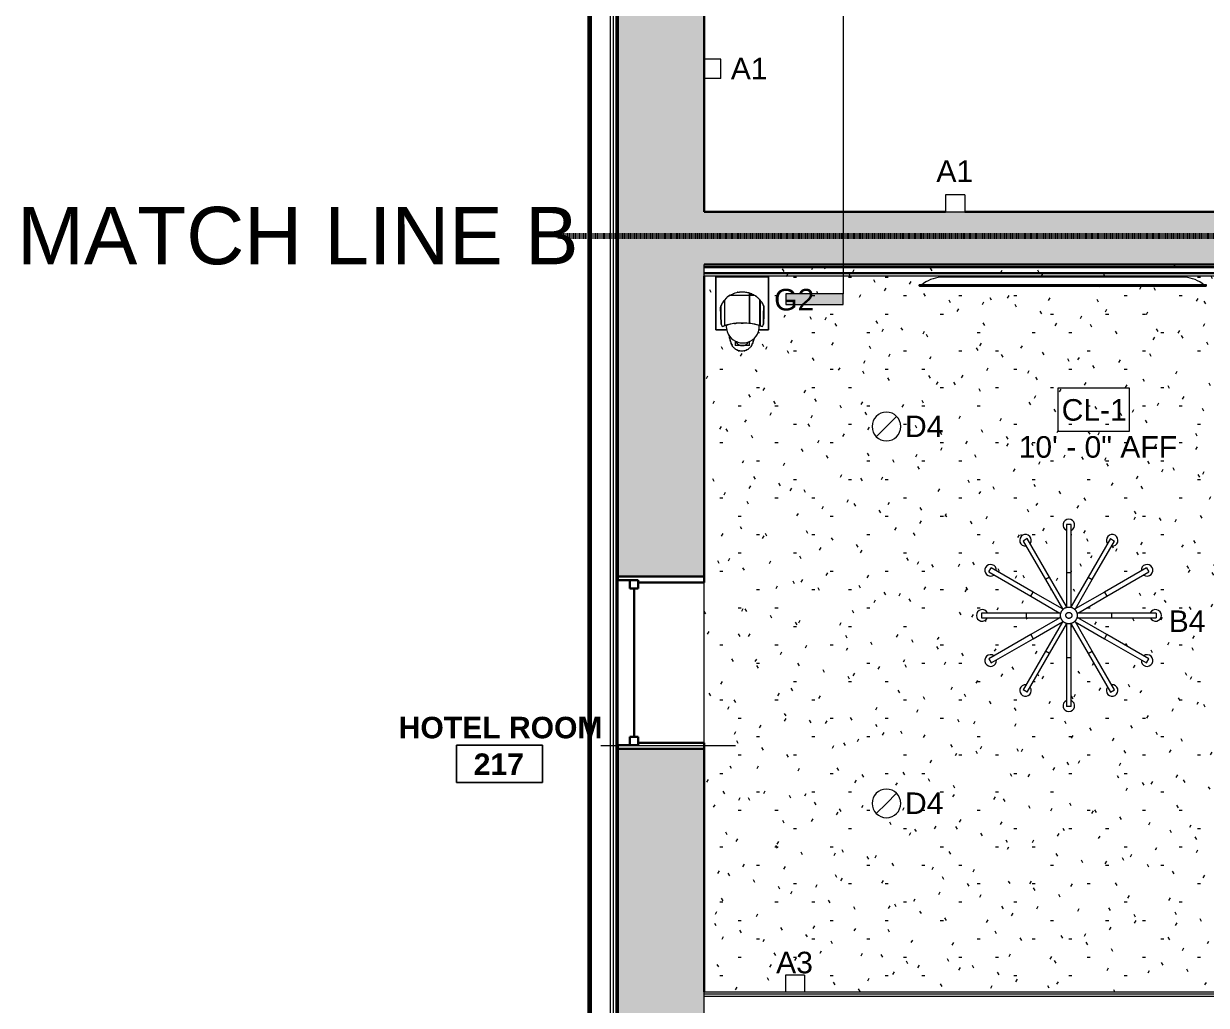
# Model space of a CAD drawing. Header units: inches. Extents: x -1176 to 1507, y -2527 to 978.
# Drawn here: x -1159.3 to -912.1, y -328.8 to -123.6 of the extents above; entities that cross this region are included whole.
import ezdxf

# ---------------------------------------------------------------- set-up
doc = ezdxf.new("R2010")
doc.units = ezdxf.units.IN
doc.header["$MEASUREMENT"] = 0
doc.linetypes.add('Dash', pattern=[0.25, 0.125, -0.125])
for name, color, linetype, lineweight in [('A-ANNO-MATC', 214, 'Dash', 140), ('A-AREA-IDEN', 2, 'Continuous', 9), ('A-CLNG', 13, 'Continuous', 18), ('A-CLNG-IDEN', 151, 'Continuous', 9), ('A-CLNG-PATT', 13, 'Continuous', 18), ('A-DETL-GENF', 92, 'Continuous', 18), ('A-GLAZ', 151, 'Continuous', 18), ('A-WALL', 113, 'Continuous', 18), ('A-WALL-PATT', 111, 'Continuous', 18), ('E-LITE-EQPM', 33, 'Continuous', 9), ('E-LITE-EQPM-IDEN', 33, 'Continuous', 9), ('G-ANNO-SYMB', 111, 'Continuous', 9), ('G-ANNO-TEXT', 231, 'Continuous', 9), ('I-WALL', 2, 'Continuous', 18), ('Q-SPCQ', 91, 'Continuous', 9)]:
    doc.layers.add(name, color=color, linetype=linetype, lineweight=lineweight)
doc.styles.add('Arial', font='arial.ttf', dxfattribs={"height": 4.5})
doc.styles.add('Swis721 Lt BT', font='swissl.ttf', dxfattribs={"height": 4.5})
doc.styles.add('Swis721 Lt BT_1', font='swissl.ttf', dxfattribs={"height": 12})
doc.styles.add('Swis721 Lt BT_B', font='', dxfattribs={"height": 4.5})
doc.styles.get('Swis721 Lt BT_B').set_extended_font_data('Swis721 Lt BT', bold=True)
pattern_1 = [(0, (0, 0), (15.36, 3.84), [0.634, -10.886, 0.634, -10.886, -61.44]), (0, (0, 0), (15.36, 3.84), [-23.04, 0.634, -22.406, 0.634, -10.886, -26.88]), (0, (0, 0), (15.36, 3.84), [-57.6, 0.634, -7.046, 0.634, -18.566]), (120, (5.76, 1.92), (-11.005538, 11.38215), [0.634, -10.886, 0.634, -10.886, -61.44]), (120, (5.76, 1.92), (-11.005538, 11.38215), [-23.04, 0.634, -22.406, 0.634, -10.886, -26.88]), (120, (5.76, 1.92), (-11.005538, 11.38215), [-57.6, 0.634, -7.046, 0.634, -18.566]), (240, (7.68, 9.6), (-4.354462, -15.22215), [0.634, -10.886, 0.634, -10.886, -61.44]), (240, (7.68, 9.6), (-4.354462, -15.22215), [-23.04, 0.634, -22.406, 0.634, -10.886, -26.88]), (240, (7.68, 9.6), (-4.354462, -15.22215), [-57.6, 0.634, -7.046, 0.634, -18.566])]

# ---------------------------------------------------------------- blocks, each defined once
blk = doc.blocks.new('Double Hung - medium windows 3_-6826447-2nd Floor RCP')
at = {"layer": 'A-GLAZ', "color": 8, "lineweight": 30}
for p, q in [((-18, 9), (-17.25, 9)), ((-17.25, 4.75), (-17.25, 9)), ((17.25, 4.75), (17.25, 9)), ((18, 9), (17.25, 9)), ((-17.25, 6.5), (-17.25, 4.75)), ((-17.25, 6.5), (-15.5, 6.5)), ((-15.5, 6.5), (-15.5, 4.75)), ((-15.5, 5.625), (15.5, 5.625)), ((15.5, 6.5), (15.5, 4.75)), ((17.25, 6.5), (15.5, 6.5)), ((17.25, 6.5), (17.25, 4.75)), ((-17.25, 4.75), (-15.5, 4.75)), ((-17.25, 4.75), (-16.75, 4.75)), ((-16.75, -9), (-16.75, 4.75)), ((17.25, 4.75), (15.5, 4.75)), ((16.75, 4.75), (17.25, 4.75)), ((16.75, 4.75), (16.75, -9)), ((-16.75, -9), (-18, -9)), ((16.75, -9), (18, -9))]:
    blk.add_line(p, q, dxfattribs=at)
blk = doc.blocks.new('A-Flat_Screen_TV - OLED 65B6P 65_-7076475-2nd Floor RCP')
at = {"layer": 'Q-SPCQ'}
for p, q in [((29.94, 0.06), (-29.94, 0.06)), ((-29.94, 0.06), (-29.94, 0)), ((29.94, 0.06), (29.94, 0)), ((30, 0), (-30, 0)), ((-30, 0), (-30, -0.19)), ((-30, -0.19), (-29.94, -0.19)), ((-29.94, -0.19), (-29.56, -0.19)), ((-29.56, -0.19), (29.56, -0.19)), ((-25.5, -1.81), (25.5, -1.81)), ((29.56, -0.19), (29.94, -0.19)), ((29.94, -0.19), (30, -0.19)), ((30, 0), (30, -0.19))]:
    blk.add_line(p, q, dxfattribs=at)
for centre, start, end in [((-24.9, 5.58), 231.0344, 265.3628), ((24.9, 5.58), 274.6372, 308.9656)]:
    blk.add_arc(centre, 7.41, start, end, dxfattribs=at)
blk = doc.blocks.new('Sconce Light - Sphere - Bedside Sconce-8114696-2nd Floor RCP')
at = {"layer": 'E-LITE-EQPM'}
for p, q in [((0, 6.3125), (-2, 6.3125)), ((-2, 6.3125), (-2, 2.8125)), ((2, 6.3125), (0, 6.3125)), ((2, 6.3125), (2, 2.8125)), ((-2, 2.8125), (0, 2.8125)), ((0, 2.8125), (2, 2.8125))]:
    blk.add_line(p, q, dxfattribs=at)
blk = doc.blocks.new('Iron_Chandelier_2145 - Iron_Chandelier_2145-V2-2nd Floor RCP')
at = {"layer": 'E-LITE-EQPM'}
for p, q in [((-0.5, 19.02), (-0.5, 8.88)), ((0.5, 19.02), (-0.5, 19.02)), ((0.5, 8.88), (0.5, 19.02)), ((-8.69, 16.05), (-9.56, 15.55)), ((-9.56, 15.55), (-4.9, 7.49)), ((-4.04, 7.99), (-8.69, 16.05)), ((8.69, 16.05), (4.04, 7.99)), ((4.9, 7.49), (9.56, 15.55)), ((8.69, 16.05), (9.56, 15.55)), ((-16.72, 9.08), (-16.22, 9.94)), ((-7.44, 4.87), (-16.22, 9.94)), ((16.22, 9.94), (7.44, 4.87)), ((16.22, 9.94), (16.72, 9.08)), ((-16.72, 9.08), (-7.94, 4)), ((-4.04, 7.99), (-4.9, 7.49)), ((-4.9, 7.49), (-1.36, 1.36)), ((-0.5, 1.86), (-4.04, 7.99)), ((-0.5, 8.88), (-0.5, 2.41)), ((0.5, 8.88), (-0.5, 8.88)), ((0.5, 2.41), (0.5, 8.88)), ((4.04, 7.99), (0.5, 1.86)), ((1.36, 1.36), (4.9, 7.49)), ((4.04, 7.99), (4.9, 7.49)), ((7.94, 4), (16.72, 9.08)), ((-7.94, 4), (-7.44, 4.87)), ((-7.94, 4), (-2.34, 0.77)), ((-1.84, 1.64), (-7.44, 4.87)), ((7.44, 4.87), (1.84, 1.64)), ((2.34, 0.77), (7.94, 4)), ((7.44, 4.87), (7.94, 4)), ((-8.94, 0.5), (-18.25, 0.5)), ((-18.25, 0.5), (-18.25, -0.5)), ((-1.86, 0.5), (-8.94, 0.5)), ((-8.94, 0.5), (-8.94, -0.5)), ((-2.34, 0.77), (-1.69, 0.4)), ((-1.2, 1.27), (-1.84, 1.64)), ((-0.5, 2.41), (-0.5, 1.66)), ((0.5, 1.67), (0.5, 2.41)), ((1.84, 1.64), (1.19, 1.26)), ((1.69, 0.4), (2.34, 0.77)), ((8.94, 0.5), (1.86, 0.5)), ((18.25, 0.5), (8.94, 0.5)), ((8.94, 0.5), (8.94, -0.5)), ((18.25, 0.5), (18.25, -0.5)), ((-18.25, -0.5), (-8.94, -0.5)), ((-8.94, -0.5), (-1.86, -0.5)), ((-2.34, -0.77), (-7.94, -4)), ((-7.44, -4.87), (-1.84, -1.64)), ((-1.36, -1.36), (-4.9, -7.49)), ((-4.04, -7.99), (-0.5, -1.86)), ((-1.69, -0.4), (-2.34, -0.77)), ((-1.84, -1.64), (-1.19, -1.26)), ((-0.5, -1.67), (-0.5, -2.41)), ((-0.5, -2.41), (-0.5, -8.88)), ((0.5, -2.41), (0.5, -1.66)), ((0.5, -1.86), (4.04, -7.99)), ((0.5, -8.88), (0.5, -2.41)), ((1.2, -1.27), (1.84, -1.64)), ((4.9, -7.49), (1.36, -1.36)), ((2.34, -0.77), (1.69, -0.4)), ((1.84, -1.64), (7.44, -4.87)), ((1.86, -0.5), (8.94, -0.5)), ((7.94, -4), (2.34, -0.77)), ((8.94, -0.5), (18.25, -0.5)), ((-7.94, -4), (-16.72, -9.08)), ((-16.22, -9.94), (-7.44, -4.87)), ((-7.94, -4), (-7.44, -4.87)), ((7.44, -4.87), (7.94, -4)), ((7.44, -4.87), (16.22, -9.94)), ((16.72, -9.08), (7.94, -4)), ((-16.72, -9.08), (-16.22, -9.94)), ((-4.9, -7.49), (-9.56, -15.55)), ((-8.69, -16.05), (-4.04, -7.99)), ((-4.04, -7.99), (-4.9, -7.49)), ((-0.5, -8.88), (-0.5, -19.02)), ((0.5, -8.88), (-0.5, -8.88)), ((0.5, -19.02), (0.5, -8.88)), ((4.04, -7.99), (4.9, -7.49)), ((4.04, -7.99), (8.69, -16.05)), ((9.56, -15.55), (4.9, -7.49)), ((16.22, -9.94), (16.72, -9.08)), ((-8.69, -16.05), (-9.56, -15.55)), ((8.69, -16.05), (9.56, -15.55)), ((0.5, -19.02), (-0.5, -19.02))]:
    blk.add_line(p, q, dxfattribs=at)
at = {"layer": 'E-LITE-EQPM', "flags": 128}
for points in [[(-1.75, 0), (-1.75, 0.07), (-1.75, 0.14), (-1.74, 0.21), (-1.73, 0.28), (-1.72, 0.35), (-1.7, 0.42), (-1.68, 0.48), (-1.66, 0.55), (-1.64, 0.62), (-1.61, 0.68), (-1.59, 0.75), (-1.56, 0.81), (-1.52, 0.87), (-1.49, 0.93), (-1.45, 0.99), (-1.41, 1.05), (-1.36, 1.1), (-1.32, 1.16), (-1.27, 1.21), (-1.22, 1.26), (-1.17, 1.31), (-1.12, 1.35), (-1.06, 1.39), (-1.01, 1.44), (-0.95, 1.48), (-0.89, 1.51), (-0.83, 1.55), (-0.76, 1.58), (-0.7, 1.61), (-0.64, 1.63), (-0.57, 1.66), (-0.5, 1.68), (-0.44, 1.7), (-0.37, 1.71), (-0.3, 1.73), (-0.23, 1.74), (-0.16, 1.75), (-0.09, 1.75), (-0.02, 1.75), (0.05, 1.75), (0.12, 1.75), (0.19, 1.74), (0.26, 1.73), (0.33, 1.72), (0.4, 1.71), (0.47, 1.69), (0.53, 1.67), (0.6, 1.65), (0.67, 1.62), (0.73, 1.59), (0.79, 1.56), (0.85, 1.53), (0.92, 1.5), (0.97, 1.46), (1.03, 1.42), (1.09, 1.38), (1.14, 1.33), (1.19, 1.28), (1.24, 1.23), (1.29, 1.18), (1.34, 1.13), (1.38, 1.08), (1.43, 1.02), (1.46, 0.96), (1.5, 0.9), (1.54, 0.84), (1.57, 0.78), (1.6, 0.72), (1.63, 0.65), (1.65, 0.59), (1.67, 0.52), (1.69, 0.45), (1.71, 0.39), (1.72, 0.32), (1.74, 0.25), (1.74, 0.18), (1.75, 0.11), (1.75, 0.04), (1.75, 0)], [(-0.63, 0), (-0.63, 0.03), (-0.63, 0.05), (-0.62, 0.08), (-0.62, 0.1), (-0.62, 0.12), (-0.61, 0.15), (-0.6, 0.17), (-0.6, 0.2), (-0.59, 0.22), (-0.58, 0.24), (-0.57, 0.27), (-0.56, 0.29), (-0.55, 0.31), (-0.53, 0.33), (-0.52, 0.35), (-0.5, 0.38), (-0.49, 0.39), (-0.47, 0.41), (-0.46, 0.43), (-0.44, 0.45), (-0.42, 0.47), (-0.4, 0.48), (-0.38, 0.5), (-0.36, 0.51), (-0.34, 0.53), (-0.32, 0.54), (-0.3, 0.55), (-0.27, 0.57), (-0.25, 0.58), (-0.23, 0.59), (-0.2, 0.59), (-0.18, 0.6), (-0.16, 0.61), (-0.13, 0.61), (-0.11, 0.62), (-0.08, 0.62), (-0.06, 0.63), (-0.03, 0.63), (-0.01, 0.63), (0.02, 0.63), (0.04, 0.63), (0.07, 0.62), (0.09, 0.62), (0.12, 0.62), (0.14, 0.61), (0.17, 0.61), (0.19, 0.6), (0.21, 0.59), (0.24, 0.58), (0.26, 0.57), (0.28, 0.56), (0.31, 0.55), (0.33, 0.54), (0.35, 0.52), (0.37, 0.51), (0.39, 0.49), (0.41, 0.48), (0.43, 0.46), (0.45, 0.44), (0.46, 0.42), (0.48, 0.41), (0.5, 0.39), (0.51, 0.37), (0.52, 0.35), (0.54, 0.32), (0.55, 0.3), (0.56, 0.28), (0.57, 0.26), (0.58, 0.23), (0.59, 0.21), (0.6, 0.19), (0.61, 0.16), (0.61, 0.14), (0.62, 0.11), (0.62, 0.09), (0.62, 0.06), (0.63, 0.04), (0.63, 0.01), (0.63, 0)], [(1.75, 0), (1.75, -0.07), (1.75, -0.14), (1.74, -0.21), (1.73, -0.28), (1.72, -0.35), (1.7, -0.42), (1.68, -0.48), (1.66, -0.55), (1.64, -0.62), (1.61, -0.68), (1.59, -0.75), (1.56, -0.81), (1.52, -0.87), (1.49, -0.93), (1.45, -0.99), (1.41, -1.05), (1.36, -1.1), (1.32, -1.16), (1.27, -1.21), (1.22, -1.26), (1.17, -1.31), (1.12, -1.35), (1.06, -1.39), (1.01, -1.44), (0.95, -1.48), (0.89, -1.51), (0.83, -1.55), (0.76, -1.58), (0.7, -1.61), (0.64, -1.63), (0.57, -1.66), (0.5, -1.68), (0.44, -1.7), (0.37, -1.71), (0.3, -1.73), (0.23, -1.74), (0.16, -1.75), (0.09, -1.75), (0.02, -1.75), (-0.05, -1.75), (-0.12, -1.75), (-0.19, -1.74), (-0.26, -1.73), (-0.33, -1.72), (-0.4, -1.71), (-0.47, -1.69), (-0.53, -1.67), (-0.6, -1.65), (-0.67, -1.62), (-0.73, -1.59), (-0.79, -1.56), (-0.85, -1.53), (-0.92, -1.5), (-0.97, -1.46), (-1.03, -1.42), (-1.09, -1.38), (-1.14, -1.33), (-1.19, -1.28), (-1.24, -1.23), (-1.29, -1.18), (-1.34, -1.13), (-1.38, -1.08), (-1.43, -1.02), (-1.46, -0.96), (-1.5, -0.9), (-1.54, -0.84), (-1.57, -0.78), (-1.6, -0.72), (-1.63, -0.65), (-1.65, -0.59), (-1.67, -0.52), (-1.69, -0.45), (-1.71, -0.39), (-1.72, -0.32), (-1.74, -0.25), (-1.74, -0.18), (-1.75, -0.11), (-1.75, -0.04), (-1.75, 0)], [(0.63, 0), (0.63, -0.03), (0.63, -0.05), (0.62, -0.08), (0.62, -0.1), (0.62, -0.12), (0.61, -0.15), (0.6, -0.17), (0.6, -0.2), (0.59, -0.22), (0.58, -0.24), (0.57, -0.27), (0.56, -0.29), (0.55, -0.31), (0.53, -0.33), (0.52, -0.35), (0.5, -0.38), (0.49, -0.39), (0.47, -0.41), (0.46, -0.43), (0.44, -0.45), (0.42, -0.47), (0.4, -0.48), (0.38, -0.5), (0.36, -0.51), (0.34, -0.53), (0.32, -0.54), (0.3, -0.55), (0.27, -0.57), (0.25, -0.58), (0.23, -0.59), (0.2, -0.59), (0.18, -0.6), (0.16, -0.61), (0.13, -0.61), (0.11, -0.62), (0.08, -0.62), (0.06, -0.63), (0.03, -0.63), (0.01, -0.63), (-0.02, -0.63), (-0.04, -0.63), (-0.07, -0.62), (-0.09, -0.62), (-0.12, -0.62), (-0.14, -0.61), (-0.17, -0.61), (-0.19, -0.6), (-0.21, -0.59), (-0.24, -0.58), (-0.26, -0.57), (-0.28, -0.56), (-0.31, -0.55), (-0.33, -0.54), (-0.35, -0.52), (-0.37, -0.51), (-0.39, -0.49), (-0.41, -0.48), (-0.43, -0.46), (-0.45, -0.44), (-0.46, -0.42), (-0.48, -0.41), (-0.5, -0.39), (-0.51, -0.37), (-0.52, -0.35), (-0.54, -0.32), (-0.55, -0.3), (-0.56, -0.28), (-0.57, -0.26), (-0.58, -0.23), (-0.59, -0.21), (-0.6, -0.19), (-0.61, -0.16), (-0.61, -0.14), (-0.62, -0.11), (-0.62, -0.09), (-0.62, -0.06), (-0.63, -0.04), (-0.63, -0.01), (-0.63, 0)]]:
    blk.add_lwpolyline(points, dxfattribs=at)
at = {"layer": 'E-LITE-EQPM'}
for centre, start, end in [((0, 18.89), 90, 244.637), ((0, 18.89), 295.363, 90), ((-9.06, 15.7), 120, 274.637), ((-9.06, 15.7), 325.363, 120), ((9.06, 15.7), 60, 214.637), ((9.06, 15.7), 265.363, 60), ((-16.36, 9.44), 150, 304.637), ((-16.36, 9.44), 355.363, 150), ((16.36, 9.44), 30, 184.637), ((16.36, 9.44), 235.363, 30), ((-18.12, 0), 25.363, 180), ((-18.12, 0), 180, 334.637), ((18.12, 0), 0, 154.637), ((18.12, 0), 205.363, 0), ((-16.36, -9.44), 55.363, 210), ((-16.36, -9.44), 210, 4.637), ((16.36, -9.44), 175.363, 330), ((16.36, -9.44), 330, 124.637), ((-9.06, -15.7), 85.363, 240), ((9.06, -15.7), 300, 94.637), ((-9.06, -15.7), 240, 34.637), ((9.06, -15.7), 145.363, 300), ((0, -18.89), 115.363, 270), ((0, -18.89), 270, 64.637)]:
    blk.add_arc(centre, 1.21, start, end, dxfattribs=at)
blk = doc.blocks.new('Lighting_Pendants_Elesi-Luce_Quid_02820 - Quid_02820-V7-2nd Floor RCP')
at = {"layer": 'A-DETL-GENF', "lineweight": 9}
for p, q in [((-3.45, 5.51), (-5.51, 5.51)), ((-5.51, 5.51), (-5.51, -5.51)), ((-5.51, -5.51), (-5.51, 5.51)), ((-5.51, 5.51), (-3.45, 5.51)), ((5.51, 5.51), (3.24, 5.51)), ((3.24, 5.51), (5.51, 5.51)), ((5.51, -5.51), (5.51, 5.51)), ((5.51, 5.51), (5.51, -5.51)), ((-5.51, -5.51), (5.51, -5.51)), ((5.51, -5.51), (-5.51, -5.51))]:
    blk.add_line(p, q, dxfattribs=at)
blk = doc.blocks.new('L-Recessed Circular - Downlight - 6_-7313291-2nd Floor RCP')
at = {"layer": 'E-LITE-EQPM'}
for q in [(-2.12, -2.12), (2.12, 2.12)]:
    blk.add_line((0, 0), q, dxfattribs=at)
for start, end in [(360, 180), (180, 360)]:
    blk.add_arc((0, 0), 3, start, end, dxfattribs=at)
blk = doc.blocks.new('Keurig_Coffee_Maker_18764 - Keurig_Coffee_Maker_18764-7518438-2nd Floor RCP')
at = {"layer": 'Q-SPCQ'}
for p, q in [((-1.5, 4.72), (-1.5, 3.84)), ((-1.5, 4.72), (0, 4.72)), ((0, 4.72), (1.5, 4.72)), ((1.09, 3.91), (1.33, 3.91)), ((1.5, 3.75), (1.5, 4.72)), ((-3.76, -4.75), (-3.76, 0.58)), ((-3.76, 0.58), (-3.76, -4.75)), ((-3.66, 0.55), (-3.66, -4.86)), ((-1.75, 0.16), (-1.75, 0.13)), ((-1.5, -5.79), (-1.5, 0.09)), ((-1.5, 0.09), (-1.5, -5.79)), ((1.75, 0.14), (1.75, 0.17)), ((3.66, 0.55), (3.66, -4.86)), ((-1.5, -5.79), (-2.58, -5.79)), ((-1.5, -5.87), (-2.44, -5.87)), ((-2.44, -5.87), (-1.5, -5.87)), ((-1.5, -5.87), (-1.5, -5.79)), ((-1.5, -5.79), (-1.5, -6.29)), ((2.55, -5.79), (-1.5, -5.79)), ((-1.5, -6.29), (-1.5, -5.87)), ((0, -6.52), (-0.05, -6.52)), ((0, -6.52), (-0.05, -6.52))]:
    blk.add_line(p, q, dxfattribs=at)
at = {"layer": 'Q-SPCQ', "flags": 128}
for points in [[(-4.44, 0.22), (-4.48, 0.1), (-4.52, -0.02)], [(-4.44, 0.22), (-4.46, -1.67), (-4.47, -3.57)], [(-4.47, -3.57), (-4.46, -1.67), (-4.44, 0.22)], [(-4.23, 0.74), (-4.34, 0.48), (-4.44, 0.22)], [(-3.76, 0.58), (-4, 0.66), (-4.23, 0.74)], [(-3.76, 0.58), (-3.71, 0.56), (-3.66, 0.55)], [(4.23, 0.74), (3.95, 0.64), (3.66, 0.55)], [(4.44, 0.22), (4.34, 0.48), (4.23, 0.74)], [(4.47, -3.57), (4.46, -1.67), (4.44, 0.22)], [(4.44, 0.22), (4.46, -1.67), (4.47, -3.57)], [(4.52, -0.02), (4.48, 0.1), (4.44, 0.22)], [(-4.52, -0.02), (-4.56, -1.59), (-4.6, -3.21)], [(4.6, -3.21), (4.56, -1.59), (4.52, -0.02)], [(-4.6, -3.21), (-4.53, -3.4), (-4.47, -3.57)], [(-4.47, -3.57), (-4.31, -3.92), (-4.12, -4.26), (-3.9, -4.57)], [(-3.9, -4.57), (-3.83, -4.66), (-3.76, -4.75)], [(-3.66, -4.86), (-3.71, -4.81), (-3.76, -4.75)], [(3.66, -4.86), (3.9, -4.57), (4.12, -4.25), (4.31, -3.92), (4.47, -3.57)], [(4.47, -3.57), (4.53, -3.4), (4.6, -3.21)], [(-2.44, -5.87), (-2.51, -5.83), (-2.58, -5.79)], [(-1.5, -6.29), (-1.82, -6.17), (-2.13, -6.03), (-2.44, -5.87)], [(-0.05, -6.52), (-0.26, -6.51), (-0.47, -6.5), (-0.68, -6.47), (-0.89, -6.44), (-1.09, -6.4), (-1.3, -6.35), (-1.5, -6.29)], [(2.29, -5.93), (2.02, -6.06), (1.75, -6.18), (1.47, -6.28), (1.18, -6.36), (0.89, -6.43), (0.59, -6.48), (0.3, -6.51), (0, -6.52)], [(2.55, -5.79), (2.42, -5.86), (2.29, -5.93)]]:
    blk.add_lwpolyline(points, dxfattribs=at)
at = {"layer": 'Q-SPCQ'}
for centre, radius, start, end in [((-0.11, 0.74), 3.42, 17.9749, 162.0251), ((0, 3.22), 1.5, 147.6432, 151.0462), ((0, 3.22), 1.5, 133.6019, 137.0541), ((0, 3.22), 1.5, 118.6192, 120), ((0, 3.22), 1.5, 103.9102, 106.7671), ((0, 3.22), 1.5, 73.2329, 76.0898), ((0, 3.22), 1.5, 60, 61.3808), ((0, 3.22), 1.5, 42.9459, 46.3981), ((0, 3.22), 1.5, 28.9538, 32.3568), ((0, 3.22), 1.5, 22.6128, 27.4224), ((0, 12.51), 12.51, 252.9618, 263.1107), ((-0.11, 0.74), 3.42, 162.0251, 183.993), ((0, 12.51), 12.51, 253.6491, 285.6501), ((0, 12.51), 12.51, 257.501, 258.5996), ((0, 12.51), 12.51, 263.1107, 283.5744), ((0, 12.51), 12.51, 283.5744, 287.0382), ((-1.51, 0.29), 4.88, 2.0251, 17.9749), ((-0.02, -1.68), 4.83, 221.1539, 238.0566), ((0.21, -1.83), 4.6, 300.5179, 318.6281)]:
    blk.add_arc(centre, radius, start, end, dxfattribs=at)
for points in [[(-1.9, 4.72), (-1.84, 4.83), (-1.7, 5.03), (-1.45, 5.3), (-1.25, 5.45), (-1.15, 5.51)], [(1.33, 5.51), (1.44, 5.45), (1.63, 5.3), (1.89, 5.03), (2.02, 4.83), (2.09, 4.72)], [(-2.29, 3.82), (-2.32, 3.72), (-2.35, 3.62), (-2.38, 3.53)], [(-2.25, 3.93), (-2.26, 3.89), (-2.28, 3.85), (-2.29, 3.82)], [(-1.96, 4.62), (-1.95, 4.63), (-1.93, 4.67), (-1.91, 4.71), (-1.9, 4.72)], [(2.09, 4.72), (2.1, 4.71), (2.12, 4.67), (2.13, 4.63), (2.14, 4.62)], [(2.47, 3.82), (2.46, 3.85), (2.45, 3.89), (2.44, 3.93)], [(2.56, 3.53), (2.53, 3.62), (2.5, 3.72), (2.47, 3.82)], [(-3.66, 0.55), (-3.85, 0.61), (-4.04, 0.67), (-4.23, 0.74)], [(-4.23, 0.74), (-4.04, 0.67), (-3.85, 0.61), (-3.66, 0.55)], [(-2.77, 0.31), (-2.56, 0.26), (-2.35, 0.22), (-2.13, 0.18)], [(-1.64, 0.11), (-1.55, 0.1), (-1.47, 0.09), (-1.38, 0.08)], [(-0.24, 0), (-0.09, 0), (0.07, 0), (0.23, 0)], [(0.23, 0), (0.1, 0), (-0.03, 0), (-0.16, 0)], [(1.62, 0.11), (1.49, 0.09), (1.36, 0.07), (1.23, 0.06)], [(1.25, 0.06), (1.36, 0.07), (1.48, 0.09), (1.6, 0.1)], [(3.33, 0.45), (3.2, 0.41), (3.07, 0.38), (2.94, 0.35)], [(2.94, 0.35), (3.07, 0.38), (3.2, 0.41), (3.33, 0.45)], [(3.54, 0.51), (3.48, 0.49), (3.43, 0.48), (3.37, 0.46)], [(3.37, 0.46), (3.43, 0.48), (3.48, 0.49), (3.54, 0.51)], [(4.23, 0.74), (4.04, 0.67), (3.85, 0.61), (3.66, 0.55)], [(3.66, 0.55), (3.85, 0.61), (4.04, 0.67), (4.23, 0.74)], [(3.76, -4.75), (3.79, -4.72), (3.81, -4.69), (3.83, -4.66)], [(4.16, -4.19), (4.17, -4.16), (4.19, -4.14), (4.2, -4.11)], [(-2.2, -6), (-2.22, -5.99), (-2.23, -5.99), (-2.24, -5.98)], [(-2.22, -5.99), (-2.21, -5.99), (-2.2, -6), (-2.19, -6)], [(0.76, -6.45), (0.77, -6.45), (0.78, -6.45), (0.79, -6.45)], [(0.79, -6.45), (0.78, -6.45), (0.77, -6.45), (0.76, -6.45)], [(1.56, -6.25), (1.57, -6.25), (1.58, -6.24), (1.59, -6.24)], [(1.59, -6.24), (1.58, -6.24), (1.57, -6.25), (1.56, -6.25)], [(1.84, -6.14), (1.87, -6.13), (1.9, -6.12), (1.93, -6.11)], [(2.88, -5.57), (2.93, -5.54), (2.97, -5.5), (3.02, -5.47)], [(3.54, -5), (3.44, -5.1), (3.34, -5.19), (3.24, -5.28)]]:
    blk.add_open_spline(points, degree=3, dxfattribs=at)
for points, knots in [([(-1.27, 5.43), (-1.29, 5.42), (-1.32, 5.39), (-1.36, 5.36), (-1.37, 5.35)], [0.7850612, 0.7850612, 0.7850612, 0.7850612, 0.8, 0.81122032, 0.81122032, 0.81122032, 0.81122032]), ([(-1.15, 5.51), (-1.02, 5.59), (-0.77, 5.73), (-0.2, 5.89), (0.39, 5.89), (0.95, 5.73), (1.21, 5.59), (1.33, 5.51)], [0, 0, 0, 0, 0.166667, 0.333333, 0.666667, 0.833333, 1, 1, 1, 1]), ([(-0.84, 5.68), (-0.86, 5.67), (-0.92, 5.65), (-0.97, 5.62), (-1, 5.6)], [0.68671812, 0.68671812, 0.68671812, 0.68671812, 0.7, 0.72298069, 0.72298069, 0.72298069, 0.72298069]), ([(-0.38, 5.83), (-0.4, 5.82), (-0.45, 5.81), (-0.5, 5.8), (-0.54, 5.79)], [0.59307439, 0.59307439, 0.59307439, 0.59307439, 0.6, 0.62386377, 0.62386377, 0.62386377, 0.62386377]), ([(0.72, 5.79), (0.68, 5.8), (0.63, 5.81), (0.58, 5.82), (0.57, 5.83)], [0.37617385, 0.37617385, 0.37617385, 0.37617385, 0.4, 0.40684323, 0.40684323, 0.40684323, 0.40684323]), ([(1.19, 5.6), (1.15, 5.62), (1.1, 5.65), (1.04, 5.67), (1.02, 5.68)], [0.27698934, 0.27698934, 0.27698934, 0.27698934, 0.3, 0.31320274, 0.31320274, 0.31320274, 0.31320274]), ([(1.56, 5.35), (1.54, 5.36), (1.51, 5.39), (1.47, 5.42), (1.45, 5.43)], [0.18873458, 0.18873458, 0.18873458, 0.18873458, 0.2, 0.21490605, 0.21490605, 0.21490605, 0.21490605]), ([(-2.44, 3.24), (-2.41, 3.38), (-2.3, 3.85), (-2.12, 4.3), (-1.96, 4.62)], [0.5800414, 0.5800414, 0.5800414, 0.5800414, 0.7, 1, 1, 1, 1]), ([(-1.96, 4.62), (-2.02, 4.49), (-2.11, 4.3), (-2.19, 4.11), (-2.21, 4.05)], [0, 0, 0, 0, 0.5, 0.7193001, 0.7193001, 0.7193001, 0.7193001]), ([(0, 4.72), (-0.06, 4.72), (-0.14, 4.72), (-0.23, 4.71), (-0.28, 4.7), (-0.31, 4.69), (-0.34, 4.68), (-0.39, 4.67), (-0.44, 4.66), (-0.49, 4.64), (-0.52, 4.63), (-0.55, 4.62), (-0.58, 4.61), (-0.62, 4.59), (-0.69, 4.56), (-0.82, 4.49), (-0.99, 4.36), (-1.18, 4.16), (-1.29, 4), (-1.33, 3.91)], [0, 0, 0, 0, 0.083333, 0.125, 0.145833, 0.166667, 0.1875, 0.208333, 0.25, 0.291667, 0.3125, 0.333333, 0.354167, 0.375, 0.416667, 0.5, 0.666667, 0.833333, 1, 1, 1, 1]), ([(1.33, 3.91), (1.29, 4), (1.18, 4.16), (0.99, 4.36), (0.82, 4.49), (0.69, 4.56), (0.61, 4.59), (0.56, 4.61), (0.52, 4.63), (0.49, 4.64), (0.44, 4.66), (0.39, 4.67), (0.34, 4.68), (0.31, 4.69), (0.28, 4.7), (0.23, 4.71), (0.14, 4.72), (0.06, 4.72), (0, 4.72)], [0, 0, 0, 0, 0.166667, 0.333333, 0.5, 0.583333, 0.625, 0.666667, 0.6875, 0.708333, 0.75, 0.791667, 0.8125, 0.833333, 0.854167, 0.875, 0.916667, 1, 1, 1, 1]), ([(2.39, 4.05), (2.37, 4.11), (2.29, 4.3), (2.21, 4.49), (2.14, 4.62)], [0.2806999, 0.2806999, 0.2806999, 0.2806999, 0.5, 1, 1, 1, 1]), ([(2.14, 4.62), (2.25, 4.41), (2.43, 3.98), (2.62, 3.32), (2.7, 2.87), (2.72, 2.64)], [0, 0, 0, 0, 0.2, 0.4, 0.5957922, 0.5957922, 0.5957922, 0.5957922]), ([(2.69, 2.86), (2.68, 2.97), (2.66, 3.1), (2.63, 3.24), (2.62, 3.26)], [0.6181031, 0.6181031, 0.6181031, 0.6181031, 0.75, 0.7742984, 0.7742984, 0.7742984, 0.7742984]), ([(-4.37, 0.4), (-4.37, 0.39), (-4.39, 0.36), (-4.4, 0.33), (-4.4, 0.32)], [0.4447938, 0.4447938, 0.4447938, 0.4447938, 0.5, 0.5608413, 0.5608413, 0.5608413, 0.5608413]), ([(4.4, 0.32), (4.4, 0.33), (4.39, 0.36), (4.37, 0.39), (4.37, 0.4)], [0.4391587, 0.4391587, 0.4391587, 0.4391587, 0.5, 0.5552062, 0.5552062, 0.5552062, 0.5552062]), ([(-4.44, -3.64), (-4.43, -3.66), (-4.41, -3.7), (-4.39, -3.74), (-4.38, -3.77)], [0.30030286, 0.30030286, 0.30030286, 0.30030286, 0.33333333, 0.38911857, 0.38911857, 0.38911857, 0.38911857]), ([(-4.25, -4.04), (-4.24, -4.05), (-4.21, -4.09), (-4.19, -4.13), (-4.18, -4.14)], [0.4443799, 0.4443799, 0.4443799, 0.4443799, 0.5, 0.5544564, 0.5544564, 0.5544564, 0.5544564]), ([(-4.18, -4.15), (-4.19, -4.13), (-4.21, -4.09), (-4.23, -4.05), (-4.24, -4.03)], [0.4455436, 0.4455436, 0.4455436, 0.4455436, 0.5, 0.5556201, 0.5556201, 0.5556201, 0.5556201]), ([(-4.2, -4.12), (-4.19, -4.13), (-4.18, -4.15), (-4.17, -4.17), (-4.16, -4.19)], [0.6453508, 0.6453508, 0.6453508, 0.6453508, 0.66666667, 0.70036203, 0.70036203, 0.70036203, 0.70036203]), ([(3.83, -4.66), (3.82, -4.67), (3.8, -4.7), (3.78, -4.73), (3.76, -4.75)], [0.38444806, 0.38444806, 0.38444806, 0.38444806, 0.4, 0.41797906, 0.41797906, 0.41797906, 0.41797906]), ([(4.16, -4.19), (4.17, -4.17), (4.19, -4.13), (4.21, -4.1), (4.23, -4.07)], [0.30084292, 0.30084292, 0.30084292, 0.30084292, 0.33333333, 0.38823623, 0.38823623, 0.38823623, 0.38823623]), ([(4.2, -4.11), (4.19, -4.13), (4.18, -4.15), (4.16, -4.18), (4.16, -4.19)], [0.18160757, 0.18160757, 0.18160757, 0.18160757, 0.2, 0.21093832, 0.21093832, 0.21093832, 0.21093832]), ([(4.38, -3.77), (4.39, -3.74), (4.41, -3.7), (4.43, -3.66), (4.44, -3.64)], [0.61168733, 0.61168733, 0.61168733, 0.61168733, 0.66666667, 0.6995261, 0.6995261, 0.6995261, 0.6995261]), ([(-3.58, -4.96), (-3.55, -4.99), (-3.5, -5.04), (-3.46, -5.09), (-3.44, -5.1)], [0.11053418, 0.11053418, 0.11053418, 0.11053418, 0.14285714, 0.15556048, 0.15556048, 0.15556048, 0.15556048]), ([(-3.29, -5.25), (-3.33, -5.21), (-3.42, -5.13), (-3.49, -5.05), (-3.53, -5)], [0.79645594, 0.79645594, 0.79645594, 0.79645594, 0.83333333, 0.87287384, 0.87287384, 0.87287384, 0.87287384]), ([(-3.53, -5.01), (-3.49, -5.05), (-3.41, -5.13), (-3.33, -5.21), (-3.29, -5.25)], [0.1907342, 0.1907342, 0.1907342, 0.1907342, 0.25, 0.3040769, 0.3040769, 0.3040769, 0.3040769]), ([(-3.09, -5.42), (-3.07, -5.44), (-3.01, -5.49), (-2.95, -5.53), (-2.92, -5.56)], [0.26311334, 0.26311334, 0.26311334, 0.26311334, 0.28571429, 0.31493392, 0.31493392, 0.31493392, 0.31493392]), ([(-2.72, -5.7), (-2.76, -5.67), (-2.85, -5.6), (-2.94, -5.54), (-3, -5.5)], [0.63313505, 0.63313505, 0.63313505, 0.63313505, 0.66666667, 0.70941104, 0.70941104, 0.70941104, 0.70941104]), ([(-2.99, -5.5), (-2.94, -5.54), (-2.85, -5.61), (-2.76, -5.67), (-2.72, -5.7)], [0.4354174, 0.4354174, 0.4354174, 0.4354174, 0.5, 0.5484856, 0.5484856, 0.5484856, 0.5484856]), ([(-2.01, -6.09), (-2, -6.1), (-1.97, -6.11), (-1.94, -6.12), (-1.93, -6.13)], [0.55986499, 0.55986499, 0.55986499, 0.55986499, 0.57142857, 0.58158233, 0.58158233, 0.58158233, 0.58158233]), ([(0.46, -6.49), (0.48, -6.49), (0.5, -6.49), (0.53, -6.49), (0.54, -6.48)], [0.18150098, 0.18150098, 0.18150098, 0.18150098, 0.2, 0.21184825, 0.21184825, 0.21184825, 0.21184825]), ([(0.96, -6.42), (0.97, -6.41), (1, -6.41), (1.03, -6.4), (1.05, -6.4)], [0.38530887, 0.38530887, 0.38530887, 0.38530887, 0.4, 0.42227525, 0.42227525, 0.42227525, 0.42227525]), ([(2.68, -5.7), (2.74, -5.67), (2.85, -5.59), (2.96, -5.51), (3.02, -5.47)], [0.1398358, 0.1398358, 0.1398358, 0.1398358, 0.2, 0.2631339, 0.2631339, 0.2631339, 0.2631339]), ([(3.02, -5.47), (2.92, -5.55), (2.81, -5.63), (2.69, -5.7), (2.68, -5.7)], [0.7368661, 0.7368661, 0.7368661, 0.7368661, 0.85, 0.8601642, 0.8601642, 0.8601642, 0.8601642]), ([(3.24, -5.28), (3.28, -5.25), (3.38, -5.16), (3.48, -5.06), (3.53, -5)], [0.3529114, 0.3529114, 0.3529114, 0.3529114, 0.4, 0.4767299, 0.4767299, 0.4767299, 0.4767299]), ([(3.39, -5.15), (3.4, -5.14), (3.45, -5.09), (3.5, -5.03), (3.54, -4.99)], [0.6459552, 0.6459552, 0.6459552, 0.6459552, 0.6666667, 0.7473557, 0.7473557, 0.7473557, 0.7473557])]:
    blk.add_open_spline(points, degree=3, knots=knots, dxfattribs=at)
blk = doc.blocks.new('Sconce Light - Sphere - 100W - 277V-7960216-2nd Floor RCP')
at = {"layer": 'E-LITE-EQPM'}
for p, q in [((0, 12.5), (-2, 12.5)), ((-2, 12.5), (-2, 9)), ((2, 12.5), (0, 12.5)), ((2, 12.5), (2, 9))]:
    blk.add_line(p, q, dxfattribs=at)
blk = doc.blocks.new('Sconce Light - Sphere - 100W - 277V-8112699-2nd Floor RCP')
at = {"layer": 'E-LITE-EQPM'}
for p, q in [((0, 9), (-2, 9)), ((-2, 9), (-2, 5.5)), ((2, 9), (0, 9)), ((2, 9), (2, 5.5)), ((-2, 5.5), (0, 5.5)), ((0, 5.5), (2, 5.5))]:
    blk.add_line(p, q, dxfattribs=at)
blk = doc.blocks.new('Room Tag - Room Name and Number-3379422-2nd Floor RCP')
at = {"layer": 'A-AREA-IDEN'}
for p, q in [((-0.1881, -0.1636), (-0.1881, -0.0018)), ((-0.1881, -0.0018), (0.1869, -0.0018)), ((0.1869, -0.0018), (-0.1881, -0.0018)), ((-0.1881, -0.0018), (-0.1881, -0.1636)), ((0.1869, -0.0018), (0.1869, -0.1636)), ((0.1869, -0.1636), (0.1869, -0.0018)), ((0.1869, -0.1636), (-0.1881, -0.1636)), ((-0.1881, -0.1636), (0.1869, -0.1636))]:
    blk.add_line(p, q, dxfattribs=at)
blk = doc.blocks.new('Section - 3_32_ x 3_8_-334918-2nd Floor RCP')
at = {"layer": 'G-ANNO-SYMB'}
blk.add_hatch(color=256, dxfattribs=at).paths.add_polyline_path([(0, 0.2495), (0, 0), (-0.0469, 0), (-0.0469, 0.2495)], flags=0)
for p, q in [((0, 0.2495), (-0.0469, 0.2495)), ((-0.0469, 0.2495), (-0.0469, 0)), ((0, 0), (0, 0.2495)), ((-0.0469, 0), (0, 0))]:
    blk.add_line(p, q, dxfattribs=at)

msp = doc.modelspace()

# ---------------------------------------------------------------- hatches: boundary and pattern name
at = {"layer": 'A-CLNG-PATT'}
h = msp.add_hatch(dxfattribs=at)
h.set_pattern_fill('FP_2', color=256, style=0, pattern_type=2)
h.set_pattern_definition(pattern_1)
h.paths.add_polyline_path([(-1017.06, -325.98), (-1000.06, -325.98), (-1000.06, -322.48), (-996.06, -322.48), (-996.06, -325.98), (-880.04, -325.98), (-880.04, -322.48), (-876.04, -322.48), (-876.04, -325.98), (-864.55, -325.98), (-864.55, -176.43), (-1017.06, -176.43), (-1017.06, -316.48)], flags=0)
h.paths.add_polyline_path([(-902.8, -289.59), (-903.58, -289.49), (-904.3, -289.19), (-904.92, -288.71), (-905.4, -288.09), (-905.7, -287.37), (-905.8, -286.59), (-905.7, -285.82), (-905.4, -285.09), (-904.92, -284.47), (-904.3, -284), (-903.58, -283.7), (-902.8, -283.59), (-902.03, -283.7), (-901.3, -284), (-900.68, -284.47), (-900.21, -285.09), (-899.91, -285.82), (-899.8, -286.59), (-899.91, -287.37), (-900.21, -288.09), (-900.68, -288.71), (-901.3, -289.19), (-902.03, -289.49)], flags=0)
h.paths.add_polyline_path([(-978.93, -289.59), (-979.71, -289.49), (-980.43, -289.19), (-981.05, -288.71), (-981.53, -288.09), (-981.83, -287.37), (-981.93, -286.59), (-981.83, -285.82), (-981.53, -285.09), (-981.05, -284.47), (-980.43, -284), (-979.71, -283.7), (-978.93, -283.59), (-978.16, -283.7), (-977.43, -284), (-976.81, -284.47), (-976.33, -285.09), (-976.03, -285.82), (-975.93, -286.59), (-976.03, -287.37), (-976.33, -288.09), (-976.81, -288.71), (-977.43, -289.19), (-978.16, -289.49)], flags=0)
h.paths.add_polyline_path([(-940.8, -267.4), (-941.51, -267.17), (-941.95, -266.56), (-941.95, -265.82), (-941.51, -265.21), (-941.3, -265.14), (-941.3, -249.17), (-948.91, -262.35), (-948.76, -262.51), (-948.7, -263.28), (-949.06, -263.9), (-949.74, -264.2), (-950.47, -264.05), (-950.97, -263.49), (-951.03, -262.72), (-950.67, -262.1), (-949.99, -261.8), (-949.78, -261.85), (-942.17, -248.67), (-956, -256.66), (-955.96, -256.87), (-956.26, -257.55), (-956.91, -257.93), (-957.65, -257.85), (-958.2, -257.35), (-958.36, -256.62), (-958.06, -255.94), (-957.41, -255.57), (-956.67, -255.64), (-956.5, -255.79), (-942.67, -247.8), (-957.88, -247.8), (-957.95, -248.01), (-958.56, -248.45), (-959.3, -248.45), (-959.91, -248.01), (-960.14, -247.3), (-959.91, -246.59), (-959.3, -246.16), (-958.55, -246.16), (-957.95, -246.59), (-957.88, -246.8), (-942.67, -246.8), (-956.52, -238.83), (-956.67, -238.96), (-957.44, -239.03), (-958.06, -238.67), (-958.36, -237.99), (-958.2, -237.26), (-957.65, -236.76), (-956.88, -236.7), (-956.26, -237.05), (-955.96, -237.74), (-956, -237.95), (-942.17, -245.94), (-949.78, -232.76), (-949.99, -232.81), (-950.67, -232.5), (-951.05, -231.86), (-950.97, -231.12), (-950.47, -230.56), (-949.74, -230.41), (-949.06, -230.71), (-948.68, -231.36), (-948.76, -232.1), (-948.91, -232.26), (-941.3, -245.44), (-941.3, -229.46), (-941.51, -229.4), (-941.95, -228.79), (-941.95, -228.04), (-941.51, -227.44), (-940.8, -227.21), (-940.09, -227.44), (-939.66, -228.05), (-939.66, -228.79), (-940.09, -229.4), (-940.3, -229.46), (-940.3, -245.44), (-932.7, -232.26), (-932.84, -232.1), (-932.91, -231.33), (-932.55, -230.71), (-931.87, -230.41), (-931.14, -230.56), (-930.64, -231.12), (-930.58, -231.89), (-930.93, -232.5), (-931.61, -232.81), (-931.83, -232.76), (-939.44, -245.94), (-925.6, -237.95), (-925.65, -237.74), (-925.35, -237.05), (-924.7, -236.68), (-923.96, -236.76), (-923.4, -237.26), (-923.25, -237.99), (-923.55, -238.67), (-924.2, -239.04), (-924.94, -238.96), (-925.1, -238.82), (-938.94, -246.8), (-923.72, -246.8), (-923.66, -246.59), (-923.05, -246.16), (-922.3, -246.16), (-921.7, -246.59), (-921.47, -247.3), (-921.7, -248.01), (-922.31, -248.45), (-923.05, -248.45), (-923.66, -248.01), (-923.72, -247.8), (-938.94, -247.8), (-925.09, -255.78), (-924.94, -255.64), (-924.17, -255.58), (-923.55, -255.94), (-923.25, -256.62), (-923.4, -257.35), (-923.96, -257.85), (-924.73, -257.91), (-925.35, -257.55), (-925.65, -256.87), (-925.6, -256.66), (-939.44, -248.67), (-931.83, -261.85), (-931.61, -261.8), (-930.93, -262.1), (-930.56, -262.75), (-930.64, -263.49), (-931.14, -264.05), (-931.87, -264.2), (-932.55, -263.9), (-932.92, -263.25), (-932.84, -262.51), (-932.7, -262.35), (-940.3, -249.17), (-940.3, -265.14), (-940.09, -265.21), (-939.66, -265.82), (-939.66, -266.56), (-940.09, -267.17), (-940.76, -267.38)], flags=0)
h.paths.add_polyline_path([(-978.93, -210.83), (-979.71, -210.73), (-980.45, -210.41), (-981.05, -209.95), (-981.53, -209.33), (-981.83, -208.6), (-981.93, -207.83), (-981.83, -207.05), (-981.53, -206.33), (-981.05, -205.71), (-980.43, -205.23), (-979.71, -204.93), (-978.93, -204.83), (-978.16, -204.93), (-977.43, -205.23), (-976.81, -205.71), (-976.33, -206.33), (-976.03, -207.05), (-975.93, -207.83), (-976.03, -208.6), (-976.33, -209.33), (-976.81, -209.95), (-977.43, -210.43), (-978.16, -210.73)], flags=0)
h.paths.add_polyline_path([(-902.8, -210.83), (-903.58, -210.73), (-904.33, -210.41), (-904.92, -209.95), (-905.4, -209.33), (-905.7, -208.6), (-905.8, -207.83), (-905.7, -207.05), (-905.4, -206.33), (-904.92, -205.71), (-904.3, -205.23), (-903.58, -204.93), (-902.8, -204.83), (-902.03, -204.93), (-901.3, -205.23), (-900.68, -205.71), (-900.21, -206.33), (-899.91, -207.05), (-899.8, -207.83), (-899.91, -208.6), (-900.21, -209.33), (-900.68, -209.95), (-901.3, -210.43), (-902.03, -210.73)], flags=0)
h.paths.add_polyline_path([(-1009.15, -192.06), (-1009.59, -192.02), (-1010.01, -191.9), (-1010.39, -191.7), (-1010.69, -191.48), (-1010.94, -191.21), (-1011.21, -190.8), (-1011.48, -190.16), (-1011.69, -189.42), (-1011.8, -188.8), (-1011.84, -188.76), (-1012.2, -187.98), (-1012.3, -187.59), (-1014.57, -187.59), (-1014.57, -176.57), (-1003.55, -176.57), (-1003.55, -187.59), (-1005.61, -187.59), (-1005.7, -187.98), (-1006.06, -188.76), (-1006.62, -189.43), (-1006.63, -189.5), (-1006.83, -190.16), (-1007.16, -190.91), (-1007.37, -191.21), (-1007.62, -191.48), (-1007.91, -191.7), (-1008.3, -191.9), (-1008.76, -192.02)], flags=0)
h.paths.add_polyline_path([(-971.62, -178.49), (-972, -178.49), (-972, -178.43), (-972.06, -178.43), (-972.06, -178.24), (-971.62, -178.24), (-970.39, -177.43), (-969.02, -176.88), (-967.56, -176.61), (-916.56, -176.61), (-915.11, -176.88), (-913.74, -177.43), (-912.5, -178.24), (-912.06, -178.24), (-912.06, -178.43), (-912.12, -178.43), (-912.12, -178.49), (-967.56, -178.49)], flags=0)
at = {"layer": 'A-WALL-PATT', "lineweight": 9}
h = msp.add_hatch(color=7, dxfattribs=at)
h.paths.add_polyline_path([(-1035.06, -1284.19), (-1017.06, -1284.19), (-1017.06, -1210.94), (-1035.06, -1210.94), (-1035.06, -1271.12)], flags=0)
h.paths.add_polyline_path([(-1017.06, -1169.44), (-1017.06, -1003.94), (-1035.06, -1003.94), (-1035.06, -1169.44)], flags=0)
h.paths.add_polyline_path([(-1035.06, -962.44), (-1017.06, -962.44), (-1017.06, -859.94), (-1035.06, -859.94), (-1035.06, -907.45)], flags=0)
h.paths.add_polyline_path([(-1017.06, -818.44), (-1017.06, -715.94), (-1035.06, -715.94), (-1035.06, -818.44)], flags=0)
h.paths.add_polyline_path([(-1017.06, -674.44), (-1017.06, -567.94), (-1035.06, -567.94), (-1035.06, -674.44)], flags=0)
h.paths.add_polyline_path([(-1035.06, -534.44), (-1017.06, -534.44), (-1017.06, -425.69), (-1035.06, -425.69), (-1035.06, -513.47)], flags=0)
h.paths.add_polyline_path([(-1035.06, -388.69), (-1017.06, -388.69), (-1017.06, -275.19), (-1035.06, -275.19), (-1035.06, -361.94)], flags=0)
h.paths.add_polyline_path([(-1017.06, -239.19), (-1017.06, -119.5), (-1035.06, -119.5), (-1035.06, -239.19)], flags=0)
h.paths.add_polyline_path([(-1017.06, -83.5), (-1017.06, 16.25), (-1035.06, 16.25), (-1035.06, -83.5)], flags=0)
h = msp.add_hatch(color=7, dxfattribs=at)
h.paths.add_polyline_path([(-776.04, -173.93), (-772.04, -173.93), (-772.04, -162.93), (-776.04, -162.93)], flags=0)
h.paths.add_polyline_path([(-816.04, -173.93), (-816.04, -162.93), (-1017.06, -162.93), (-1017.06, -173.93), (-853.32, -173.93)], flags=0)
h = msp.add_hatch(dxfattribs=at)
h.set_pattern_fill('FP_2', color=256, style=0, pattern_type=2)
h.set_pattern_definition(pattern_1)
h.paths.add_polyline_path([(-816.04, -174.43), (-816.04, -173.93), (-1017.06, -173.93), (-1017.06, -174.43), (-853.32, -174.43)], flags=0)
h = msp.add_hatch(dxfattribs=at)
h.set_pattern_fill('FP_2', color=256, style=0, pattern_type=2)
h.set_pattern_definition(pattern_1)
h.paths.add_polyline_path([(-816.04, -175.68), (-816.04, -174.68), (-1017.06, -174.68), (-1017.06, -175.68), (-853.32, -175.68)], flags=0)
h = msp.add_hatch(dxfattribs=at)
h.set_pattern_fill('FP_2', color=256, style=0, pattern_type=2)
h.set_pattern_definition(pattern_1)
h.paths.add_polyline_path([(-816.04, -176.43), (-816.04, -175.93), (-1017.06, -175.93), (-1017.06, -176.43), (-853.32, -176.43)], flags=0)

# ---------------------------------------------------------------- linework, layer by layer
at = {"layer": 'A-ANNO-MATC'}
msp.add_line((-1047.65, -167.98), (-664.65, -167.98), dxfattribs=at)
at = {"layer": 'A-AREA-IDEN'}
msp.add_line((-1010.51, -274.53), (-1038.62, -274.53), dxfattribs=at)
at = {"layer": 'A-CLNG'}
for centre, start, end in [((-978.93, -207.83), 0, 180), ((-978.93, -207.83), 180, 0), ((-978.93, -286.59), 0, 180), ((-978.93, -286.59), 180, 0)]:
    msp.add_arc(centre, 3, start, end, dxfattribs=at)
at = {"layer": 'A-CLNG-IDEN', "flags": 128}
msp.add_lwpolyline([(-943.05, -199.72), (-928.17, -199.72), (-928.17, -208.86), (-943.05, -208.86)], close=True, dxfattribs=at)
at = {"layer": 'A-WALL', "lineweight": 9}
for p, q in [((-1041.27, -1284.19), (-1041.27, 16.25)), ((-1041.04, -1284.19), (-1041.04, 16.25)), ((-1040.9, -1284.19), (-1040.9, 16.25)), ((-1040.77, -1284.19), (-1040.77, 16.25)), ((-1040.77, -1284.19), (-1040.77, 16.25)), ((-1040.77, -1284.19), (-1040.77, 16.25)), ((-1040.64, -1284.19), (-1040.64, 16.25)), ((-1040.6, -1284.19), (-1040.6, 16.25)), ((-1036.6, -1284.19), (-1036.6, 16.25)), ((-1035.99, -1284.19), (-1035.99, 16.25)), ((-1035.41, -1284.19), (-1035.41, 16.25)), ((-1035.3, -1284.19), (-1035.3, 16.25)), ((-1035.06, -239.19), (-1035.06, -275.19)), ((-1017.06, -275.19), (-1017.06, -239.19))]:
    msp.add_line(p, q, dxfattribs=at)
at = {"layer": 'A-WALL', "color": 8, "lineweight": 30}
for p, q in [((-1035.06, -239.19), (-1035.06, -119.5)), ((-1017.06, -119.5), (-1017.06, -162.93)), ((-1017.06, -162.93), (-966.56, -162.93)), ((-962.56, -162.93), (-849.04, -162.93)), ((-816.04, -173.93), (-1017.06, -173.93)), ((-1017.06, -176.43), (-1017.06, -239.19)), ((-1017.06, -239.19), (-1035.06, -239.19)), ((-1035.06, -388.69), (-1035.06, -275.19)), ((-1035.06, -275.19), (-1017.06, -275.19)), ((-1017.06, -275.19), (-1017.06, -325.98))]:
    msp.add_line(p, q, dxfattribs=at)
at = {"layer": 'A-WALL'}
for p, q in [((-1017.06, -176.43), (-1017.06, -173.93)), ((-816.04, -174.43), (-1017.06, -174.43)), ((-816.04, -174.68), (-1017.06, -174.68)), ((-816.04, -175.68), (-1017.06, -175.68)), ((-816.04, -175.93), (-1017.06, -175.93)), ((-1017.06, -331.61), (-1017.06, -325.98)), ((-864.05, -326.48), (-1017.06, -326.48)), ((-863.55, -326.98), (-1017.06, -326.98))]:
    msp.add_line(p, q, dxfattribs=at)
at = {"layer": 'G-ANNO-SYMB'}
msp.add_line((-987.95, 93.84), (-987.95, -180.1), dxfattribs=at)
at = {"layer": 'I-WALL'}
for p, q in [((-816.04, -176.43), (-1017.06, -176.43)), ((-1017.06, -325.98), (-1000.06, -325.98)), ((-996.06, -325.98), (-880.04, -325.98))]:
    msp.add_line(p, q, dxfattribs=at)

# ---------------------------------------------------------------- block references
at = {"layer": 'A-AREA-IDEN', "xscale": 47.99999999999997, "yscale": 47.99999999999997, "zscale": 47.99999999999997}
msp.add_blockref('Room Tag - Room Name and Number-3379422-2nd Floor RCP', (-1059.76, -274.35), dxfattribs=at)
at = {"layer": 'A-GLAZ', "rotation": 89.99999999999991}
msp.add_blockref('Double Hung - medium windows 3_-6826447-2nd Floor RCP', (-1026.06, -257.19), dxfattribs=at)
at = {"layer": 'E-LITE-EQPM'}
for name, p, rotation in [('Sconce Light - Sphere - 100W - 277V-7960216-2nd Floor RCP', (-1026.06, -133.06), 269.9999999999999), ('Lighting_Pendants_Elesi-Luce_Quid_02820 - Quid_02820-V7-2nd Floor RCP', (-1009.06, -182.08), 180)]:
    msp.add_blockref(name, p, dxfattribs=dict(at, rotation=rotation))
for name, p in [('Sconce Light - Sphere - 100W - 277V-8112699-2nd Floor RCP', (-964.56, -168.43)), ('L-Recessed Circular - Downlight - 6_-7313291-2nd Floor RCP', (-978.93, -207.83)), ('Iron_Chandelier_2145 - Iron_Chandelier_2145-V2-2nd Floor RCP', (-940.8, -247.3)), ('L-Recessed Circular - Downlight - 6_-7313291-2nd Floor RCP', (-978.93, -286.59)), ('Sconce Light - Sphere - Bedside Sconce-8114696-2nd Floor RCP', (-998.06, -328.79))]:
    msp.add_blockref(name, p, dxfattribs=at)
at = {"layer": 'G-ANNO-SYMB', "xscale": 47.99999999999997, "yscale": 47.99999999999997, "zscale": 47.99999999999997, "rotation": 89.99999999999947}
msp.add_blockref('Section - 3_32_ x 3_8_-334918-2nd Floor RCP', (-987.95, -180.1), dxfattribs=at)
at = {"layer": 'Q-SPCQ', "rotation": 180}
for name, p in [('A-Flat_Screen_TV - OLED 65B6P 65_-7076475-2nd Floor RCP', (-942.06, -178.43)), ('Keurig_Coffee_Maker_18764 - Keurig_Coffee_Maker_18764-7518438-2nd Floor RCP', (-1009.06, -186.19))]:
    msp.add_blockref(name, p, dxfattribs=at)

# ---------------------------------------------------------------- texts
at = {"layer": 'A-AREA-IDEN', "char_height": 4.5, "attachment_point": 1, "style": 'Swis721 Lt BT_B'}
for s, insert, width in [('HOTEL ROOM', (-1080.88, -268.49), 51.0555), ('217', (-1065.2, -276.15), 12.726)]:
    msp.add_mtext(s, dxfattribs=dict(at, insert=insert, width=width))
at = {"layer": 'A-CLNG-IDEN', "char_height": 4.5, "attachment_point": 1, "style": 'Swis721 Lt BT'}
for s, insert, width in [('CL-1', (-942.3, -202.1), 16.059), ('10\' - 0" AFF', (-951.3, -209.84), 37.875)]:
    msp.add_mtext(s, dxfattribs=dict(at, insert=insert, width=width))
at = {"layer": 'E-LITE-EQPM-IDEN', "char_height": 4.5, "attachment_point": 1, "style": 'Arial'}
for s, insert, width in [('A1', (-1011.46, -130.77), 9.393), ('A1', (-968.49, -152.19), 9.393), ('G2', (-1002.4, -179.06), 10.302), ('D4', (-975.05, -205.53), 9.8475), ('B4', (-919.93, -246.26), 9.393), ('D4', (-975.05, -284.3), 9.8475), ('A3', (-1001.99, -317.6), 9.393)]:
    msp.add_mtext(s, dxfattribs=dict(at, insert=insert, width=width))
at = {"layer": 'G-ANNO-TEXT', "color": 7, "insert": (-1160.65, -161.92), "char_height": 12, "width": 132.8655, "attachment_point": 1, "style": 'Swis721 Lt BT_1'}
msp.add_mtext('MATCH LINE B', dxfattribs=at)

doc.saveas('drawing.dxf')
